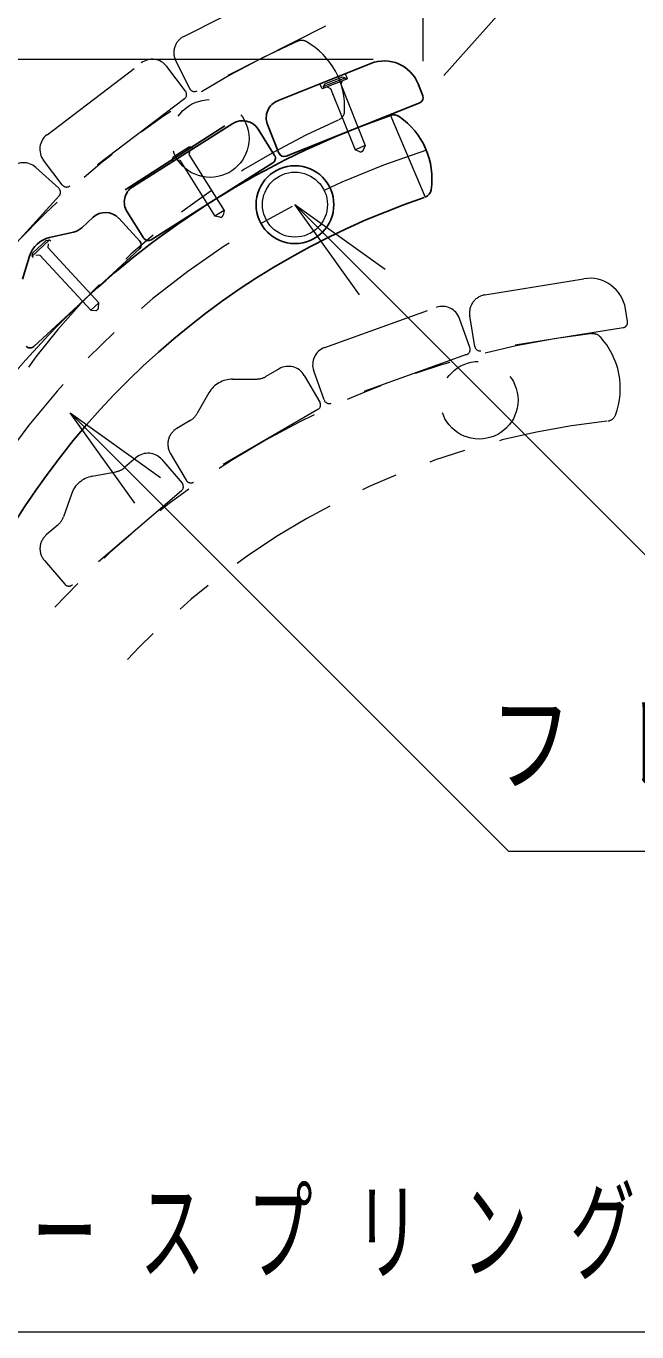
# Model space of a CAD drawing. Units: millimetres on the paper. Extents: x -365 to 0, y -26 to 257.
# Drawn here: x -176.82 to -160.06, y 115 to 150.83 of the extents above; entities that cross this region are included whole.
import ezdxf

# ---------------------------------------------------------------- set-up
doc = ezdxf.new("R2010")
doc.units = ezdxf.units.MM
for name, pattern in [('USER1', [4.5, 2.5, -2]), ('USER2', [6, 3, -1, 1, -1]), ('USER3', [8, 3, -1, 1, -1, 1, -1])]:
    doc.linetypes.add(name, pattern=pattern)
doc.layers.add('LY_1', color=7, linetype='Continuous', lineweight=25)
doc.styles.add('ＭＳ ゴシック', font='')
doc.styles.get('ＭＳ ゴシック').set_extended_font_data('MS Gothic')

msp = doc.modelspace()

# ---------------------------------------------------------------- linework, layer by layer
at = {"layer": 'LY_1', "lineweight": 13}
for p, q in [((-165.926, 149.866), (-165.926, 160.98)), ((-165.356, 149.474), (-155.365, 160.709)), ((-165.356, 149.474), (-155.365, 160.709)), ((-167.301, 149.915), (-227.312, 149.915)), ((-168.675, 149.174), (-168.072, 149.415)), ((-168.624, 149.248), (-168.675, 149.174)), ((-168.675, 149.174), (-168.657, 149.127)), ((-168.624, 149.248), (-168.16, 149.434)), ((-168.072, 149.415), (-168.16, 149.434)), ((-168.072, 149.415), (-168.053, 149.368)), ((-172.823, 147.16), (-172.273, 147.507)), ((-172.786, 147.243), (-172.364, 147.51)), ((-172.273, 147.507), (-172.364, 147.51)), ((-172.273, 147.507), (-172.247, 147.465)), ((-172.786, 147.243), (-172.823, 147.16)), ((-172.823, 147.16), (-172.796, 147.118)), ((-167.677, 143.456), (-169.445, 145.931)), ((-169.445, 145.931), (-166.97, 144.163)), ((-169.445, 145.931), (-167.323, 143.809)), ((-176.182, 144.962), (-176.66, 144.521)), ((-176.271, 144.948), (-176.639, 144.609)), ((-176.271, 144.948), (-176.182, 144.962)), ((-176.182, 144.962), (-176.148, 144.925)), ((-176.66, 144.521), (-176.639, 144.609)), ((-176.66, 144.521), (-176.626, 144.485)), ((-173.843, 137.739), (-175.611, 140.214)), ((-175.611, 140.214), (-173.136, 138.446)), ((-175.611, 140.214), (-173.49, 138.092))]:
    msp.add_line(p, q, dxfattribs=at)
at = {"layer": 'LY_1', "linetype": 'USER3', "lineweight": 13}
for p, q in [((-172.495, 150.549), (-170.04, 151.787)), ((-168.606, 150.831), (-172.132, 149.052)), ((-176.25, 147.851), (-173.664, 149.819)), ((-172.334, 149.119), (-172.717, 149.878)), ((-172.449, 149.047), (-172.963, 149.723)), ((-172.477, 148.837), (-175.621, 146.445)), ((-166.824, 148.375), (-165.873, 146.139)), ((-176.558, 146.952), (-175.929, 146.381)), ((-175.831, 146.474), (-176.346, 147.15)), ((-175.919, 146.169), (-178.578, 143.248)), ((-164.236, 143.455), (-161.522, 143.897)), ((-168.629, 142.01), (-165.57, 143.109)), ((-160.318, 142.726), (-160.374, 143.071)), ((-164.643, 142.008), (-164.93, 142.808)), ((-164.512, 142.042), (-164.649, 142.881)), ((-160.441, 142.554), (-164.34, 141.918)), ((-164.733, 141.816), (-168.451, 140.48)), ((-169.876, 141.426), (-170.241, 141.214)), ((-169.193, 141.246), (-168.764, 140.511)), ((-168.643, 140.571), (-168.93, 141.371)), ((-171.158, 141.143), (-170.49, 141.146)), ((-171.806, 140.765), (-172.135, 140.19)), ((-168.818, 140.306), (-172.232, 138.32)), ((-172.317, 140.006), (-172.685, 139.792)), ((-172.866, 139.108), (-172.435, 138.37)), ((-173.804, 138.988), (-174.125, 138.713)), ((-173.1, 138.936), (-172.544, 138.291)), ((-175.014, 138.476), (-174.357, 138.601)), ((-175.582, 137.986), (-175.8, 137.361)), ((-172.56, 138.08), (-175.555, 135.505)), ((-175.946, 137.147), (-176.269, 136.87)), ((-176.322, 136.164), (-175.764, 135.517))]:
    msp.add_line(p, q, dxfattribs=at)
at = {"layer": 'LY_1'}
for p, q in [((-169.92, 148.785), (-167.366, 149.804)), ((-165.936, 148.921), (-166.066, 149.246)), ((-166.02, 148.726), (-169.689, 147.262)), ((-174.101, 146.336), (-171.368, 148.095)), ((-173.896, 146.424), (-171.147, 148.159)), ((-170.004, 147.284), (-170.458, 148.003)), ((-169.884, 147.346), (-170.199, 148.135)), ((-170.051, 147.077), (-173.391, 144.969)), ((-174.987, 145.584), (-175.298, 145.297)), ((-174.281, 145.556), (-173.703, 144.931)), ((-173.598, 145.016), (-174.052, 145.734)), ((-176.178, 145.03), (-175.526, 145.177)), ((-176.728, 144.52), (-176.925, 143.888)), ((-173.712, 144.719), (-176.615, 142.041))]:
    msp.add_line(p, q, dxfattribs=at)
at = {"layer": 'LY_1', "linetype": 'USER1', "lineweight": 13}
for p, q in [((-168.007, 149.387), (-168.062, 149.526)), ((-168.703, 149.109), (-168.759, 149.248)), ((-168.007, 149.387), (-168.703, 149.109)), ((-168.564, 149.165), (-168.466, 149.123)), ((-168.466, 149.123), (-167.794, 147.439)), ((-168.146, 149.331), (-168.188, 149.234)), ((-168.188, 149.234), (-167.516, 147.551)), ((-172.331, 147.412), (-172.355, 147.308)), ((-172.355, 147.308), (-171.387, 145.775)), ((-167.516, 147.551), (-167.794, 147.439)), ((-167.667, 147.385), (-167.794, 147.439)), ((-167.629, 147.384), (-167.598, 147.397)), ((-167.516, 147.551), (-167.57, 147.423)), ((-172.712, 147.171), (-172.608, 147.148)), ((-172.608, 147.148), (-171.641, 145.615)), ((-171.387, 145.775), (-171.641, 145.615)), ((-171.506, 145.585), (-171.641, 145.615)), ((-171.468, 145.591), (-171.44, 145.609)), ((-171.387, 145.775), (-171.418, 145.64)), ((-176.222, 144.858), (-176.226, 144.752)), ((-176.553, 144.552), (-176.447, 144.548)), ((-176.447, 144.548), (-175.048, 143.032)), ((-176.226, 144.752), (-174.828, 143.235)), ((-175.048, 143.032), (-174.828, 143.235)), ((-175.048, 143.032), (-174.91, 143.026)), ((-174.85, 143.062), (-174.874, 143.04)), ((-174.834, 143.097), (-174.828, 143.235))]:
    msp.add_line(p, q, dxfattribs=at)
at = {"layer": 'LY_1', "lineweight": 13}
for points in [[(-169.445, 145.931), (-158.535, 135.02), (-119.535, 135.02)], [(-175.611, 140.214), (-163.589, 128.191), (-121.589, 128.191)], [(-189.517, 119.151), (-182.402, 114.995), (-158.15, 114.995)]]:
    msp.add_lwpolyline(points, dxfattribs=at)
at = {"layer": 'LY_1', "linetype": 'USER3', "lineweight": 13}
for centre in [(-171.773, 147.747), (-164.39, 140.565)]:
    msp.add_circle(centre, 1.067, dxfattribs=at)
at = {"layer": 'LY_1'}
msp.add_circle((-169.445, 145.931), 1.067, dxfattribs=at)
at = {"layer": 'LY_1', "lineweight": 13}
msp.add_circle((-169.445, 145.931), 0.892, dxfattribs=at)
at = {"layer": 'LY_1', "linetype": 'USER3', "lineweight": 13}
for centre, radius, start, end in [((-172.27, 150.103), 0.5, 116.7623, 206.7623), ((-159.69, 128.767), 23.715, 114.0433, 154.9033), ((-169.258, 150.19), 0.25, 60.3858, 118.0379), ((-170.163, 148.598), 2.081, 356.769, 60.3858), ((-173.361, 149.421), 0.5, 37.2623, 127.2623), ((-172.2, 149.186), 0.15, 206.7623, 296.7623), ((-172.568, 148.956), 0.15, 307.2623, 37.2623), ((-168.335, 148.495), 0.25, 293.8696, 356.769), ((-159.69, 128.767), 21.285, 113.7326, 155.4922), ((-175.948, 147.453), 0.5, 127.2623, 217.2623), ((-176.895, 146.582), 0.5, 47.7614, 137.6861), ((-176.03, 146.27), 0.15, 317.7614, 47.7612), ((-175.712, 146.565), 0.15, 217.2623, 307.2623), ((-161.361, 142.91), 1, 9.2623, 99.2623), ((-164.155, 142.961), 0.5, 99.2623, 189.2623), ((-165.401, 142.639), 0.5, 19.7623, 109.7623), ((-160.466, 142.702), 0.15, 279.2623, 9.2623), ((-158.574, 118.83), 23.715, 96.5433, 137.4033), ((-161.257, 142.138), 0.25, 42.8858, 100.5379), ((-162.598, 140.892), 2.081, 339.269, 42.8858), ((-168.46, 141.54), 0.5, 109.7623, 199.7623), ((-164.784, 141.957), 0.15, 289.7623, 19.7623), ((-164.364, 142.066), 0.15, 189.2623, 279.2623), ((-170.492, 141.646), 0.5, 270.2615, 300.1861), ((-169.624, 140.994), 0.5, 30.2614, 120.1861), ((-171.155, 140.393), 0.75, 90.2615, 150.2615), ((-168.893, 140.436), 0.15, 300.2614, 30.2612), ((-168.502, 140.622), 0.15, 199.7623, 289.7623), ((-172.569, 140.438), 0.5, 300.1861, 330.2615), ((-160.886, 140.244), 0.25, 276.3696, 339.269), ((-158.574, 118.83), 21.285, 96.2326, 137.9922), ((-172.434, 139.36), 0.5, 120.1861, 210.2613), ((-173.478, 138.609), 0.5, 40.7614, 130.6861), ((-174.451, 139.092), 0.5, 280.7615, 310.6861), ((-174.874, 137.739), 0.75, 100.7615, 160.7615), ((-172.305, 138.445), 0.15, 210.2612, 300.2613), ((-172.658, 138.193), 0.15, 310.7614, 40.7612), ((-176.272, 137.526), 0.5, 310.6861, 340.7615), ((-175.943, 136.49), 0.5, 130.6861, 220.7613), ((-175.65, 135.614), 0.15, 220.7612, 310.7613)]:
    msp.add_arc(centre, radius, start, end, dxfattribs=at)
at = {"layer": 'LY_1'}
for centre, radius, start, end in [((-166.995, 148.876), 1, 21.7623, 111.7623), ((-169.734, 148.32), 0.5, 111.7623, 201.7623), ((-166.076, 148.866), 0.15, 291.7623, 21.7623), ((-159.062, 125.969), 23.715, 109.0433, 157.5), ((-166.726, 148.145), 0.25, 55.3858, 113.0379), ((-170.881, 147.736), 0.5, 32.2623, 122.2623), ((-167.766, 146.638), 2.081, 351.769, 55.3858), ((-169.744, 147.401), 0.15, 201.7623, 291.7623), ((-170.131, 147.204), 0.15, 302.2623, 32.2623), ((-173.629, 146.001), 0.5, 122.2623, 212.2623), ((-165.954, 146.376), 0.25, 288.8696, 351.769), ((-159.062, 125.969), 21.285, 108.7326, 157.5), ((-174.648, 145.216), 0.5, 42.7614, 132.6861), ((-175.636, 145.665), 0.5, 282.7615, 312.6861), ((-176.012, 144.298), 0.75, 102.7615, 162.7615), ((-173.813, 144.83), 0.15, 312.7614, 42.7612), ((-173.471, 145.096), 0.15, 212.2623, 302.2623), ((-176.713, 142.148), 0.15, 222.7612, 312.7613)]:
    msp.add_arc(centre, radius, start, end, dxfattribs=at)
at = {"layer": 'LY_1', "linetype": 'USER2', "lineweight": 13}
msp.add_arc((-159.062, 125.969), 22.5, 107.5318, 157.5, dxfattribs=at)
at = {"layer": 'LY_1', "linetype": 'USER1', "lineweight": 13}
for centre, start, end in [((-167.648, 147.431), 246.7623, 291.7623), ((-167.616, 147.443), 291.7623, 336.7623), ((-171.495, 145.634), 257.2623, 302.2623), ((-171.466, 145.652), 302.2623, 347.2623), ((-174.908, 143.076), 267.686, 312.6861), ((-174.883, 143.099), 312.6861, 357.6861)]:
    msp.add_arc(centre, 0.05, start, end, dxfattribs=at)

# ---------------------------------------------------------------- texts
at = {"layer": 'LY_1', "char_height": 2.199, "attachment_point": 4, "style": 'ＭＳ ゴシック'}
for s, insert in [('\\T1.63;\\W0.75;フレーム：φ４８．６×３．５', (-164.089, 130.841)), ('\\T1.64;\\W0.6;ラバースプリング', (-182.566, 117.645))]:
    msp.add_mtext(s, dxfattribs=dict(at, insert=insert))

doc.saveas('drawing.dxf')
